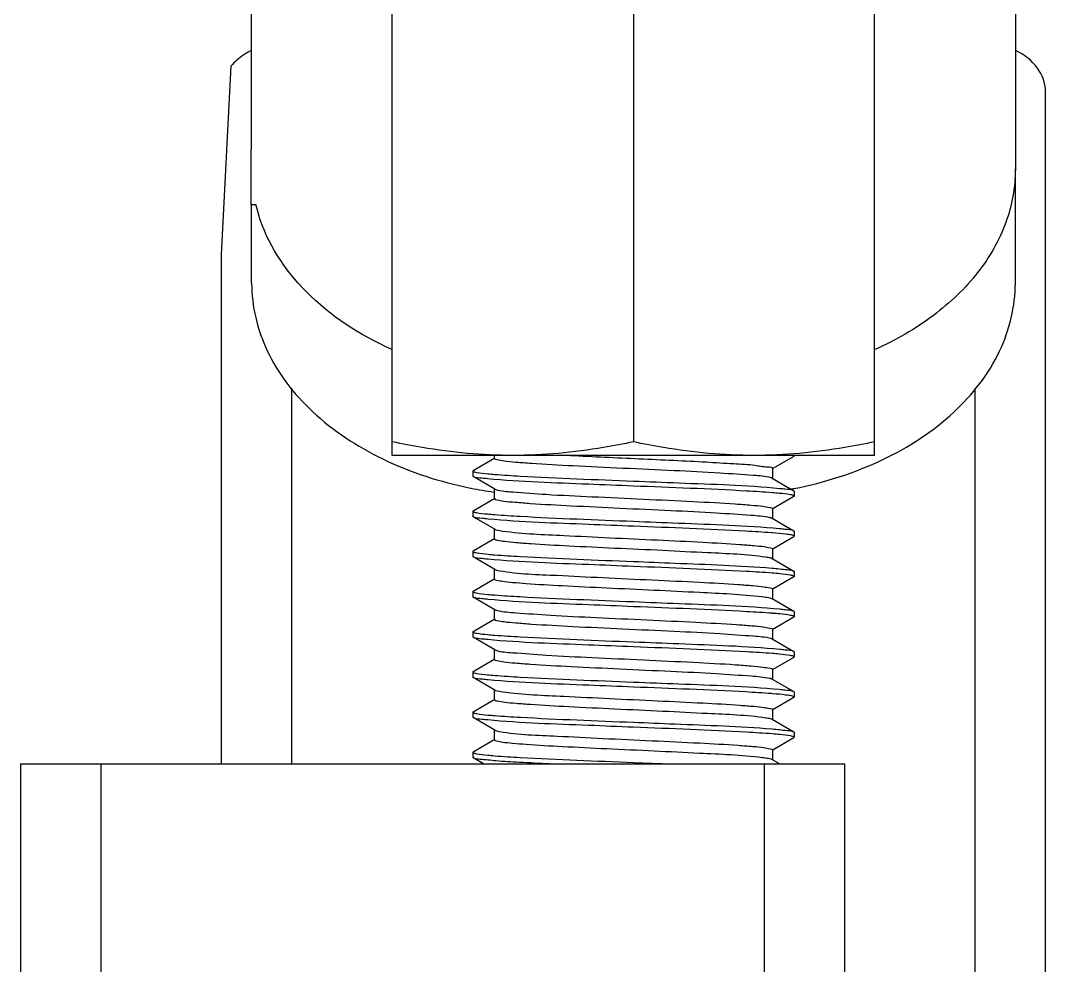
# Model space of a CAD drawing. Extents: x 27938 to 1042331, y -235042 to 1535213.
# Drawn here: x 730699.6 to 731116.6, y 755512.1 to 755896.6 of the extents above; entities that cross this region are included whole.
import ezdxf

# ---------------------------------------------------------------- set-up
doc = ezdxf.new("R2010")
doc.units = 0
doc.header["$LTSCALE"] = 1000
doc.header["$MEASUREMENT"] = 0

msp = doc.modelspace()

# ---------------------------------------------------------------- linework, layer by layer
for p, q in [((730850.85, 755719.62), (730850.85, 756346.29)), ((731047.11, 755719.62), (731047.11, 756346.29)), ((730948.98, 756340.77), (730948.98, 755725.14)), ((731104.35, 756151.2), (731104.35, 755836.03)), ((730793.61, 755866.81), (730793.61, 756066.9)), ((730781.34, 755801.39), (730785.29, 755878.08)), ((730793.48, 755821.57), (730793.61, 755866.81)), ((731116.62, 753199.36), (731116.62, 755867.83)), ((731104.35, 755789.77), (731104.35, 755836.03)), ((730795.45, 755821.57), (730793.48, 755821.57)), ((730793.61, 755789.77), (730793.61, 755821.57)), ((730795.37, 755821.4), (730795.33, 755821.55)), ((730850.85, 755822.16), (730850.75, 755822.16)), ((730781.34, 755594.09), (730781.34, 755801.39)), ((730809.96, 755594.09), (730809.96, 755746.94)), ((731088, 753483.81), (731088, 755746.94)), ((731047.11, 755719.62), (730850.85, 755719.62)), ((730892.41, 755718.39), (730892.41, 755719.62)), ((731014.25, 755719.23), (731005.37, 755714.1)), ((731014.25, 755719.23), (731014.4, 755719.41)), ((730883.72, 755713.46), (730892.59, 755718.6)), ((730883.72, 755713.46), (730883.56, 755713.28)), ((730883.56, 755713.28), (730883.56, 755711.24)), ((730883.72, 755711.06), (730883.56, 755711.24)), ((730892.59, 755705.92), (730883.72, 755711.06)), ((731005.55, 755714.3), (731005.55, 755710.21)), ((731005.37, 755710.42), (731014.25, 755705.28)), ((730882.69, 755706.34), (730882.87, 755706.31)), ((730883.72, 755697.1), (730892.59, 755702.24)), ((730892.15, 755704.72), (730892.36, 755704.69)), ((730892.41, 755702.04), (730892.41, 755706.12)), ((730892.59, 755705.92), (730892.92, 755705.78)), ((731014.25, 755702.88), (731005.37, 755697.74)), ((731013.76, 755706.05), (731013.94, 755706.08)), ((731013.94, 755706.08), (731014.15, 755706.12)), ((731014.15, 755706.12), (731014.27, 755706.15)), ((731014.25, 755705.28), (731014.4, 755705.1)), ((731014.25, 755702.88), (731014.4, 755703.06)), ((731014.4, 755705.1), (731014.4, 755703.06)), ((730883.72, 755697.1), (730883.56, 755696.93)), ((730883.56, 755696.93), (730883.56, 755694.88)), ((730883.72, 755694.7), (730883.56, 755694.88)), ((730892.59, 755689.56), (730883.72, 755694.7)), ((731005.37, 755694.07), (731014.25, 755688.93)), ((731005.55, 755697.95), (731005.55, 755693.86)), ((730892.41, 755685.68), (730892.41, 755689.77)), ((730883.72, 755680.75), (730892.59, 755685.89)), ((731005.54, 755688.07), (731005.08, 755688.11)), ((731014.25, 755686.52), (731005.37, 755681.39)), ((731014.25, 755688.93), (731014.4, 755688.75)), ((731014.25, 755686.52), (731014.4, 755686.7)), ((731014.4, 755688.75), (731014.4, 755686.7)), ((731005.55, 755681.59), (731005.55, 755677.5)), ((730883.72, 755680.75), (730883.56, 755680.57)), ((730883.56, 755680.57), (730883.56, 755678.53)), ((730883.72, 755678.35), (730883.56, 755678.53)), ((730892.59, 755673.21), (730883.72, 755678.35)), ((731005.37, 755677.71), (731014.25, 755672.57)), ((730892.41, 755669.33), (730892.41, 755673.41)), ((730883.72, 755664.39), (730892.59, 755669.53)), ((731014.25, 755670.17), (731005.37, 755665.03)), ((731014.25, 755672.57), (731014.4, 755672.39)), ((731014.25, 755670.17), (731014.4, 755670.35)), ((731014.4, 755672.39), (731014.4, 755670.35)), ((731005.55, 755665.24), (731005.55, 755661.15)), ((730883.72, 755664.39), (730883.56, 755664.22)), ((730883.56, 755664.22), (730883.56, 755662.17)), ((730883.72, 755661.99), (730883.56, 755662.17)), ((730892.59, 755656.85), (730883.72, 755661.99)), ((731005.12, 755661.47), (731005.37, 755661.36)), ((731005.37, 755661.36), (731014.25, 755656.22)), ((730892.41, 755652.97), (730892.41, 755657.06)), ((730883.72, 755648.04), (730892.59, 755653.18)), ((731014.25, 755653.81), (731005.37, 755648.68)), ((731014.25, 755656.22), (731014.4, 755656.04)), ((731014.25, 755653.81), (731014.4, 755653.99)), ((731014.4, 755656.04), (731014.4, 755653.99)), ((730883.72, 755648.04), (730883.56, 755647.86)), ((731005.55, 755648.88), (731005.55, 755644.79)), ((730883.56, 755647.86), (730883.56, 755645.82)), ((730883.72, 755645.64), (730883.56, 755645.82)), ((730892.59, 755640.5), (730883.72, 755645.64)), ((731005.37, 755645), (731014.25, 755639.86)), ((730892.41, 755636.62), (730892.41, 755640.7)), ((730892.59, 755640.5), (730892.92, 755640.36)), ((731014.25, 755639.86), (731014.4, 755639.68)), ((731014.4, 755639.68), (731014.4, 755637.64)), ((730883.72, 755631.68), (730892.59, 755636.82)), ((731014.25, 755637.46), (731005.37, 755632.32)), ((731014.25, 755637.46), (731014.4, 755637.64)), ((730883.72, 755631.68), (730883.56, 755631.51)), ((730883.56, 755631.5), (730883.56, 755629.46)), ((731005.55, 755632.53), (731005.55, 755628.44)), ((730883.72, 755629.28), (730883.56, 755629.46)), ((730892.59, 755624.14), (730883.72, 755629.28)), ((731005.37, 755628.65), (731014.25, 755623.51)), ((730892.41, 755620.26), (730892.41, 755624.35)), ((731014.25, 755623.51), (731014.4, 755623.33)), ((731014.4, 755623.33), (731014.4, 755621.28)), ((730883.72, 755615.33), (730892.59, 755620.47)), ((731005.54, 755622.65), (731005.08, 755622.69)), ((731014.25, 755621.1), (731005.37, 755615.96)), ((731014.25, 755621.1), (731014.4, 755621.28)), ((730883.72, 755615.33), (730883.56, 755615.15)), ((730883.56, 755615.15), (730883.56, 755613.11)), ((731005.55, 755616.17), (731005.55, 755612.08)), ((730883.72, 755612.93), (730883.56, 755613.11)), ((730892.59, 755607.79), (730883.72, 755612.93)), ((731005.37, 755612.29), (731014.25, 755607.15)), ((730892.41, 755603.91), (730892.41, 755607.99)), ((731014.25, 755607.15), (731014.4, 755606.97)), ((731014.4, 755606.97), (731014.4, 755604.93)), ((730883.72, 755598.97), (730892.59, 755604.11)), ((731014.25, 755604.75), (731005.37, 755599.61)), ((731014.25, 755604.75), (731014.4, 755604.93)), ((730883.72, 755598.97), (730883.56, 755598.8)), ((730883.56, 755598.79), (730883.56, 755596.75)), ((731005.55, 755599.82), (731005.55, 755595.73)), ((730699.57, 755594.09), (730699.57, 752879.18)), ((730699.57, 755594.09), (731034.85, 755594.09)), ((730732.28, 755594.09), (730732.28, 752879.18)), ((730883.72, 755596.57), (730883.56, 755596.75)), ((730888, 755594.09), (730883.72, 755596.57)), ((730948.98, 755594.71), (730964.28, 755594.09)), ((731002.14, 755594.09), (731002.14, 752879.18)), ((731005.12, 755596.05), (731005.37, 755595.94)), ((731005.37, 755595.94), (731008.55, 755594.09)), ((731034.85, 755594.09), (731034.85, 752879.18))]:
    msp.add_line(p, q)
for centre, radius, start, end in [((730858.24, 755836.62), 64.69, 193.6087, 197.1011), ((730906.98, 755897.29), 185.95, 264.6627, 265.5428), ((730915.49, 755869.44), 166.36, 258.6907, 261.9357), ((730894.15, 755709.35), 3.78, 250.9561, 252.0907), ((730991.05, 755519.91), 185.09, 84.6498, 85.5433), ((730982.74, 755868.04), 164.94, 280.5328, 280.8408), ((730906.78, 755878.47), 183.48, 264.6243, 265.5438), ((731002.45, 755685.82), 8.78, 75.6696, 76.5396), ((730907.32, 755868.61), 190, 264.7268, 265.5405), ((730991.52, 755492.83), 179.44, 84.5514, 85.5534), ((730906.95, 755847.8), 185.52, 264.6569, 265.5429), ((730991.41, 755475.15), 180.76, 84.5776, 85.5479), ((730906.98, 755831.87), 185.95, 264.6627, 265.5428), ((730894.15, 755643.93), 3.78, 250.9561, 252.0907), ((730991.05, 755454.49), 185.09, 84.6498, 85.5433), ((730906.78, 755813.05), 183.48, 264.6243, 265.5438), ((731002.45, 755620.4), 8.78, 75.6696, 76.5396), ((730907.32, 755803.19), 190, 264.7268, 265.5405), ((730991.52, 755427.41), 179.44, 84.5514, 85.5534), ((730906.95, 755782.38), 185.52, 264.6569, 265.5429)]:
    msp.add_arc(centre, radius, start, end)
for points in [[(730793.53, 755884.4), (730791.4, 755883.34), (730789.37, 755882.02), (730787.59, 755880.45)], [(730787.59, 755880.45), (730786.76, 755879.72), (730785.99, 755878.93), (730785.29, 755878.08)]]:
    msp.add_open_spline(points, degree=3)
for points, knots in [([(731116.62, 755867.83), (731116.62, 755871.12), (731113.88, 755878.31), (731107.87, 755882.69), (731104.44, 755884.4)], [0, 0, 0, 0, 0.461863, 1, 1, 1, 1]), ([(731104.35, 755836.03), (731104.35, 755828.71), (731101.56, 755813.55), (731089.64, 755792.92), (731071.07, 755775.3), (731055.67, 755766.49), (731047.31, 755762.74)], [0, 0, 0, 0, 0.22414, 0.461145, 0.71917, 1, 1, 1, 1]), ([(730850.66, 755762.74), (730837.84, 755768.48), (730815.12, 755782.9), (730800.01, 755805.88), (730796.41, 755817.6)], [0, 0, 0, 0, 0.533925, 1, 1, 1, 1]), ([(730793.61, 755789.77), (730793.61, 755780.34), (730798.43, 755760.43), (730818.08, 755735.3), (730847.22, 755716.28), (730870.38, 755708.82), (730882.69, 755706.34)], [0, 0, 0, 0, 0.215544, 0.450343, 0.712966, 1, 1, 1, 1]), ([(731014.27, 755706.15), (731026.69, 755708.57), (731050.09, 755715.96), (731079.55, 755734.98), (731099.46, 755760.22), (731104.35, 755780.27), (731104.35, 755789.77)], [0, 0, 0, 0, 0.287139, 0.549905, 0.784678, 1, 1, 1, 1]), ([(730899.92, 755719.62), (730887.57, 755719.62), (730871.07, 755721.2), (730854.89, 755724.29), (730850.85, 755725.14)], [0, 0, 0, 0, 0.749211, 1, 1, 1, 1]), ([(730948.98, 755725.14), (730944.94, 755724.29), (730928.76, 755721.2), (730912.26, 755719.62), (730899.92, 755719.62)], [0, 0, 0, 0, 0.250789, 1, 1, 1, 1]), ([(730998.05, 755719.62), (730985.7, 755719.62), (730969.2, 755721.2), (730953.02, 755724.29), (730948.98, 755725.14)], [0, 0, 0, 0, 0.749211, 1, 1, 1, 1]), ([(731047.11, 755725.14), (731043.07, 755724.29), (731026.89, 755721.2), (731010.39, 755719.62), (730998.05, 755719.62)], [0, 0, 0, 0, 0.250789, 1, 1, 1, 1]), ([(730923.32, 755719.62), (730932.61, 755719.14), (730946.66, 755718.51), (730965.04, 755717.64), (730977.98, 755717.04), (730988.7, 755716.3), (730997.72, 755715.94), (731001.85, 755714.91), (731005.55, 755714.95), (731005.55, 755714.3)], [0, 0, 0, 0, 0.338564, 0.510837, 0.670229, 0.806445, 0.910702, 0.97638, 1, 1, 1, 1]), ([(731014.4, 755719.41), (731014.4, 755719.45), (731014.34, 755719.54), (731014.25, 755719.59), (731014.2, 755719.62)], [0, 0, 0, 0, 0.384576, 1, 1, 1, 1]), ([(730892.42, 755718.39), (730892.42, 755718.03), (730894.34, 755717.81), (730896.7, 755717.27), (730901.69, 755716.88), (730910.86, 755716.17), (730925.49, 755715.4), (730944.79, 755714.49), (730964.71, 755713.56), (730982.48, 755712.76), (730995.57, 755711.7), (731002.6, 755711.29), (731004.87, 755710.62)], [0, 0, 0, 0, 0.009703, 0.035887, 0.07813, 0.135078, 0.284815, 0.464601, 0.649729, 0.81476, 0.937049, 1, 1, 1, 1]), ([(730883.56, 755713.28), (730883.56, 755713.19), (730883.87, 755713), (730884.12, 755712.94), (730884.31, 755712.88)], [0, 0, 0, 0, 0.314295, 1, 1, 1, 1]), ([(730889.59, 755710.11), (730888.84, 755710.18), (730886.9, 755710.45), (730884.78, 755710.44), (730883.72, 755711.06)], [0, 0, 0, 0, 0.379133, 1, 1, 1, 1]), ([(730884.31, 755712.88), (730884.6, 755712.81), (730886.38, 755712.46), (730888.18, 755712.29), (730889.69, 755712.14)], [0, 0, 0, 0, 0.163341, 1, 1, 1, 1]), ([(730892.53, 755711.9), (730896, 755711.63), (730914.8, 755710.49), (730933.63, 755709.8), (730948.98, 755709.19)], [0, 0, 0, 0, 0.184553, 1, 1, 1, 1]), ([(731004.87, 755710.62), (731004.97, 755710.59), (731005.14, 755710.53), (731005.3, 755710.46), (731005.37, 755710.42)], [0, 0, 0, 0, 0.569522, 1, 1, 1, 1]), ([(730948.98, 755707.15), (730942.86, 755707.39), (730923.06, 755708.24), (730903.22, 755708.82), (730889.59, 755710.11)], [0, 0, 0, 0, 0.309073, 1, 1, 1, 1]), ([(730948.98, 755709.19), (730955.13, 755708.95), (730974.97, 755708.1), (730994.84, 755707.53), (731008.5, 755706.22)], [0, 0, 0, 0, 0.309586, 1, 1, 1, 1]), ([(731005.43, 755704.44), (731001.97, 755704.71), (730983.16, 755705.85), (730964.33, 755706.54), (730948.98, 755707.15)], [0, 0, 0, 0, 0.184541, 1, 1, 1, 1]), ([(730892.99, 755705.75), (730895.18, 755705.05), (730902.13, 755704.68), (730915.09, 755703.59), (730932.86, 755702.8), (730952.83, 755701.86), (730972.23, 755700.95), (730986.96, 755700.18), (730996.19, 755699.46), (731001.23, 755699.07), (731003.6, 755698.53), (731005.55, 755698.32), (731005.55, 755697.95)], [0, 0, 0, 0, 0.061098, 0.182334, 0.347135, 0.532706, 0.713328, 0.863975, 0.921317, 0.963856, 0.990226, 1, 1, 1, 1]), ([(731013.68, 755703.45), (731013.39, 755703.52), (731011.62, 755703.88), (731009.82, 755704.05), (731008.31, 755704.19)], [0, 0, 0, 0, 0.16229, 1, 1, 1, 1]), ([(731008.5, 755706.22), (731009.23, 755706.15), (731011.13, 755705.88), (731013.2, 755705.89), (731014.25, 755705.28)], [0, 0, 0, 0, 0.378727, 1, 1, 1, 1]), ([(731014.4, 755703.06), (731014.4, 755703.15), (731014.11, 755703.33), (731013.86, 755703.4), (731013.68, 755703.45)], [0, 0, 0, 0, 0.315177, 1, 1, 1, 1]), ([(730892.42, 755702.04), (730892.41, 755701.68), (730894.29, 755701.45), (730896.59, 755700.93), (730901.46, 755700.55), (730910.43, 755699.84), (730924.77, 755699.08), (730943.75, 755698.18), (730963.49, 755697.27), (730981.28, 755696.44), (730994.7, 755695.47), (731002, 755694.96), (731004.49, 755694.36)], [0, 0, 0, 0, 0.009517, 0.035128, 0.076492, 0.132277, 0.279305, 0.456588, 0.640385, 0.806077, 0.931494, 1, 1, 1, 1]), ([(730883.56, 755696.93), (730883.56, 755696.84), (730883.82, 755696.66), (730884.05, 755696.6), (730884.21, 755696.56)], [0, 0, 0, 0, 0.319254, 1, 1, 1, 1]), ([(730889.86, 755693.73), (730889.07, 755693.8), (730887.05, 755694.09), (730884.83, 755694.06), (730883.72, 755694.7)], [0, 0, 0, 0, 0.380051, 1, 1, 1, 1]), ([(730884.21, 755696.56), (730884.49, 755696.48), (730886.27, 755696.11), (730888.07, 755695.94), (730889.59, 755695.8)], [0, 0, 0, 0, 0.159053, 1, 1, 1, 1]), ([(730892.52, 755695.55), (730895.99, 755695.27), (730914.8, 755694.14), (730933.63, 755693.45), (730948.98, 755692.84)], [0, 0, 0, 0, 0.184509, 1, 1, 1, 1]), ([(731004.62, 755694.33), (731004.77, 755694.29), (731005.03, 755694.22), (731005.27, 755694.12), (731005.37, 755694.07)], [0, 0, 0, 0, 0.585672, 1, 1, 1, 1]), ([(730948.98, 755690.79), (730942.91, 755691.03), (730923.2, 755691.87), (730903.46, 755692.47), (730889.86, 755693.73)], [0, 0, 0, 0, 0.307895, 1, 1, 1, 1]), ([(730948.98, 755692.84), (730955.09, 755692.59), (730974.87, 755691.75), (730994.68, 755691.17), (731008.31, 755689.88)], [0, 0, 0, 0, 0.308784, 1, 1, 1, 1]), ([(731005.08, 755688.11), (731001.61, 755688.38), (730982.92, 755689.5), (730964.21, 755690.19), (730948.98, 755690.79)], [0, 0, 0, 0, 0.186017, 1, 1, 1, 1]), ([(731008.31, 755689.88), (731009.07, 755689.81), (731011.03, 755689.53), (731013.17, 755689.55), (731014.25, 755688.93)], [0, 0, 0, 0, 0.379378, 1, 1, 1, 1]), ([(730892.41, 755685.68), (730892.41, 755685.66), (730892.42, 755685.63), (730892.44, 755685.6), (730892.46, 755685.58)], [0, 0, 0, 0, 0.463467, 1, 1, 1, 1]), ([(730892.46, 755685.58), (730892.74, 755685.24), (730894.33, 755685.07), (730897.08, 755684.54), (730901.63, 755684.18), (730910.25, 755683.5), (730923.68, 755682.79), (730941.63, 755681.92), (730960.48, 755681.1), (730980.98, 755679.97), (730995.01, 755679.49), (731002.85, 755678.31)], [0, 0, 0, 0, 0.011937, 0.038615, 0.07957, 0.133598, 0.274096, 0.443272, 0.620779, 0.785256, 1, 1, 1, 1]), ([(730892.59, 755689.56), (730892.73, 755689.49), (730893.78, 755689.12), (730894.88, 755688.99), (730895.83, 755688.86)], [0, 0, 0, 0, 0.140461, 1, 1, 1, 1]), ([(730895.83, 755688.86), (730904.06, 755687.75), (730918.56, 755687.19), (730939.55, 755686.09), (730958.42, 755685.26), (730976.1, 755684.4), (730989.26, 755683.67), (730997.4, 755683.01), (731001.79, 755682.63), (731003.88, 755682.16), (731005.55, 755681.92), (731005.55, 755681.59)], [0, 0, 0, 0, 0.226556, 0.394464, 0.573122, 0.741029, 0.877994, 0.929534, 0.967621, 0.99116, 1, 1, 1, 1]), ([(731012.15, 755687.39), (731011.73, 755687.45), (731009.53, 755687.74), (731007.33, 755687.93), (731005.54, 755688.07)], [0, 0, 0, 0, 0.190958, 1, 1, 1, 1]), ([(731014.4, 755686.7), (731014.4, 755686.78), (731013.64, 755687.33), (731012.86, 755687.28), (731012.15, 755687.39)], [0, 0, 0, 0, 0.092798, 1, 1, 1, 1]), ([(730883.56, 755680.57), (730883.56, 755680.48), (730883.88, 755680.29), (730884.13, 755680.22), (730884.33, 755680.17)], [0, 0, 0, 0, 0.312916, 1, 1, 1, 1]), ([(730889.67, 755677.39), (730888.91, 755677.46), (730886.95, 755677.74), (730884.8, 755677.72), (730883.72, 755678.35)], [0, 0, 0, 0, 0.379419, 1, 1, 1, 1]), ([(730884.33, 755680.17), (730884.62, 755680.09), (730886.45, 755679.74), (730888.31, 755679.56), (730889.86, 755679.42)], [0, 0, 0, 0, 0.163149, 1, 1, 1, 1]), ([(730948.98, 755674.44), (730942.88, 755674.68), (730923.1, 755675.52), (730903.3, 755676.11), (730889.67, 755677.39)], [0, 0, 0, 0, 0.308711, 1, 1, 1, 1]), ([(730892.55, 755679.19), (730896.01, 755678.92), (730914.82, 755677.78), (730933.64, 755677.09), (730948.98, 755676.48)], [0, 0, 0, 0, 0.184619, 1, 1, 1, 1]), ([(731002.85, 755678.31), (731003.15, 755678.27), (731003.99, 755678.11), (731004.88, 755677.99), (731005.37, 755677.71)], [0, 0, 0, 0, 0.353551, 1, 1, 1, 1]), ([(730892.59, 755673.21), (730892.81, 755673.09), (730893.45, 755672.91), (730894.08, 755672.78), (730894.49, 755672.71)], [0, 0, 0, 0, 0.374139, 1, 1, 1, 1]), ([(730948.98, 755676.48), (730954.58, 755676.26), (730973.37, 755675.48), (730992.18, 755674.81), (731005.35, 755673.78)], [0, 0, 0, 0, 0.297814, 1, 1, 1, 1]), ([(731005.44, 755671.73), (731001.97, 755672), (730983.16, 755673.14), (730964.33, 755673.83), (730948.98, 755674.44)], [0, 0, 0, 0, 0.184504, 1, 1, 1, 1]), ([(731005.35, 755673.78), (731007.39, 755673.62), (731010.29, 755673.21), (731013.42, 755673.04), (731014.25, 755672.57)], [0, 0, 0, 0, 0.683777, 1, 1, 1, 1]), ([(730892.41, 755669.33), (730892.42, 755669.01), (730894.04, 755668.76), (730896.07, 755668.31), (730900.34, 755667.93), (730908.29, 755667.27), (730921.15, 755666.56), (730938.5, 755665.71), (730957.13, 755664.88), (730978.21, 755663.8), (730992.88, 755663.19), (731001.35, 755662.16)], [0, 0, 0, 0, 0.008683, 0.031763, 0.069103, 0.119686, 0.254361, 0.420111, 0.597552, 0.765912, 1, 1, 1, 1]), ([(730894.49, 755672.71), (730902.2, 755671.38), (730916.29, 755671.02), (730936.99, 755669.83), (730956.32, 755669.01), (730974.66, 755668.11), (730988.41, 755667.38), (730996.96, 755666.69), (731001.59, 755666.31), (731003.77, 755665.81), (731005.55, 755665.58), (731005.55, 755665.24)], [0, 0, 0, 0, 0.210773, 0.377666, 0.558838, 0.731273, 0.873076, 0.926648, 0.966309, 0.990838, 1, 1, 1, 1]), ([(731013.74, 755670.72), (731013.47, 755670.8), (731011.76, 755671.15), (731010.02, 755671.32), (731008.56, 755671.46)], [0, 0, 0, 0, 0.160861, 1, 1, 1, 1]), ([(731014.4, 755670.35), (731014.4, 755670.43), (731014.13, 755670.61), (731013.91, 755670.67), (731013.74, 755670.72)], [0, 0, 0, 0, 0.319044, 1, 1, 1, 1]), ([(730883.56, 755664.22), (730883.56, 755664.13), (730883.83, 755663.95), (730884.06, 755663.89), (730884.23, 755663.84)], [0, 0, 0, 0, 0.318137, 1, 1, 1, 1]), ([(730889.69, 755661.04), (730888.92, 755661.11), (730886.95, 755661.38), (730884.8, 755661.36), (730883.72, 755661.99)], [0, 0, 0, 0, 0.379512, 1, 1, 1, 1]), ([(730884.23, 755663.84), (730884.51, 755663.76), (730886.31, 755663.4), (730888.14, 755663.23), (730889.67, 755663.08)], [0, 0, 0, 0, 0.159502, 1, 1, 1, 1]), ([(730948.98, 755658.08), (730942.88, 755658.32), (730923.11, 755659.17), (730903.31, 755659.75), (730889.69, 755661.04)], [0, 0, 0, 0, 0.308641, 1, 1, 1, 1]), ([(730892.53, 755662.84), (730896, 755662.56), (730914.8, 755661.43), (730933.63, 755660.74), (730948.98, 755660.13)], [0, 0, 0, 0, 0.184538, 1, 1, 1, 1]), ([(731001.35, 755662.16), (731001.78, 755662.11), (731003.05, 755661.93), (731004.33, 755661.76), (731005.12, 755661.47)], [0, 0, 0, 0, 0.341642, 1, 1, 1, 1]), ([(730892.59, 755656.85), (730892.7, 755656.79), (730893, 755656.68), (730893.3, 755656.6), (730893.47, 755656.55)], [0, 0, 0, 0, 0.406881, 1, 1, 1, 1]), ([(730893.47, 755656.55), (730895.97, 755655.96), (730903.27, 755655.45), (730916.7, 755654.48), (730934.49, 755653.64), (730954.22, 755652.73), (730973.2, 755651.83), (730987.54, 755651.08), (730996.5, 755650.37), (731001.37, 755649.98), (731003.67, 755649.46), (731005.55, 755649.24), (731005.55, 755648.88)], [0, 0, 0, 0, 0.068576, 0.194029, 0.359725, 0.543506, 0.720761, 0.867753, 0.923531, 0.964877, 0.99049, 1, 1, 1, 1]), ([(730948.98, 755660.13), (730955.14, 755659.88), (730975, 755659.03), (730994.9, 755658.46), (731008.56, 755657.15)], [0, 0, 0, 0, 0.309919, 1, 1, 1, 1]), ([(731005.45, 755655.37), (731001.98, 755655.64), (730983.17, 755656.78), (730964.34, 755657.47), (730948.98, 755658.08)], [0, 0, 0, 0, 0.184493, 1, 1, 1, 1]), ([(731008.56, 755657.15), (731009.29, 755657.08), (731011.16, 755656.81), (731013.21, 755656.82), (731014.25, 755656.22)], [0, 0, 0, 0, 0.378482, 1, 1, 1, 1]), ([(730892.42, 755652.97), (730892.42, 755652.61), (730894.34, 755652.39), (730896.7, 755651.85), (730901.69, 755651.46), (730910.86, 755650.75), (730925.49, 755649.98), (730944.79, 755649.07), (730964.71, 755648.14), (730982.48, 755647.34), (730995.57, 755646.28), (731002.6, 755645.87), (731004.87, 755645.2)], [0, 0, 0, 0, 0.009703, 0.035887, 0.07813, 0.135078, 0.284815, 0.464601, 0.649729, 0.81476, 0.937049, 1, 1, 1, 1]), ([(731013.73, 755654.37), (731013.46, 755654.44), (731011.73, 755654.8), (731009.97, 755654.97), (731008.5, 755655.11)], [0, 0, 0, 0, 0.160696, 1, 1, 1, 1]), ([(731014.4, 755653.99), (731014.4, 755654.08), (731014.13, 755654.26), (731013.9, 755654.32), (731013.73, 755654.37)], [0, 0, 0, 0, 0.318595, 1, 1, 1, 1]), ([(730883.56, 755647.86), (730883.56, 755647.77), (730883.87, 755647.58), (730884.12, 755647.52), (730884.31, 755647.46)], [0, 0, 0, 0, 0.314295, 1, 1, 1, 1]), ([(730889.59, 755644.69), (730888.84, 755644.76), (730886.9, 755645.03), (730884.78, 755645.02), (730883.72, 755645.64)], [0, 0, 0, 0, 0.379133, 1, 1, 1, 1]), ([(730884.31, 755647.46), (730884.6, 755647.39), (730886.38, 755647.04), (730888.18, 755646.87), (730889.69, 755646.72)], [0, 0, 0, 0, 0.163341, 1, 1, 1, 1]), ([(730948.98, 755641.73), (730942.86, 755641.97), (730923.06, 755642.82), (730903.22, 755643.4), (730889.59, 755644.69)], [0, 0, 0, 0, 0.309073, 1, 1, 1, 1]), ([(730892.53, 755646.48), (730896, 755646.21), (730914.8, 755645.07), (730933.63, 755644.38), (730948.98, 755643.77)], [0, 0, 0, 0, 0.184553, 1, 1, 1, 1]), ([(731004.87, 755645.2), (731004.97, 755645.17), (731005.14, 755645.11), (731005.3, 755645.04), (731005.37, 755645)], [0, 0, 0, 0, 0.569522, 1, 1, 1, 1]), ([(730892.99, 755640.33), (730895.18, 755639.63), (730902.13, 755639.26), (730915.09, 755638.17), (730932.86, 755637.38), (730952.83, 755636.44), (730972.23, 755635.53), (730986.96, 755634.76), (730996.19, 755634.04), (731001.23, 755633.65), (731003.6, 755633.11), (731005.55, 755632.9), (731005.55, 755632.53)], [0, 0, 0, 0, 0.061098, 0.182334, 0.347135, 0.532706, 0.713328, 0.863975, 0.921317, 0.963856, 0.990226, 1, 1, 1, 1]), ([(730948.98, 755643.77), (730955.13, 755643.53), (730974.97, 755642.68), (730994.84, 755642.11), (731008.5, 755640.8)], [0, 0, 0, 0, 0.309586, 1, 1, 1, 1]), ([(731005.43, 755639.02), (731001.97, 755639.29), (730983.16, 755640.43), (730964.33, 755641.12), (730948.98, 755641.73)], [0, 0, 0, 0, 0.184541, 1, 1, 1, 1]), ([(731008.5, 755640.8), (731009.23, 755640.73), (731011.13, 755640.46), (731013.2, 755640.47), (731014.25, 755639.86)], [0, 0, 0, 0, 0.378727, 1, 1, 1, 1]), ([(730892.42, 755636.62), (730892.41, 755636.26), (730894.29, 755636.03), (730896.59, 755635.51), (730901.46, 755635.13), (730910.43, 755634.42), (730924.77, 755633.66), (730943.75, 755632.76), (730963.49, 755631.85), (730981.28, 755631.02), (730994.7, 755630.05), (731002, 755629.54), (731004.49, 755628.94)], [0, 0, 0, 0, 0.009517, 0.035128, 0.076492, 0.132277, 0.279305, 0.456588, 0.640385, 0.806077, 0.931494, 1, 1, 1, 1]), ([(731013.68, 755638.03), (731013.39, 755638.1), (731011.62, 755638.46), (731009.82, 755638.63), (731008.31, 755638.77)], [0, 0, 0, 0, 0.16229, 1, 1, 1, 1]), ([(731014.4, 755637.64), (731014.4, 755637.73), (731014.11, 755637.91), (731013.86, 755637.98), (731013.68, 755638.03)], [0, 0, 0, 0, 0.315177, 1, 1, 1, 1]), ([(730883.56, 755631.51), (730883.56, 755631.42), (730883.82, 755631.24), (730884.05, 755631.18), (730884.21, 755631.14)], [0, 0, 0, 0, 0.319254, 1, 1, 1, 1]), ([(730889.86, 755628.31), (730889.07, 755628.38), (730887.05, 755628.67), (730884.83, 755628.64), (730883.72, 755629.28)], [0, 0, 0, 0, 0.380051, 1, 1, 1, 1]), ([(730884.21, 755631.14), (730884.49, 755631.06), (730886.27, 755630.69), (730888.07, 755630.52), (730889.59, 755630.38)], [0, 0, 0, 0, 0.159053, 1, 1, 1, 1]), ([(730948.98, 755625.37), (730942.91, 755625.61), (730923.2, 755626.45), (730903.46, 755627.05), (730889.86, 755628.31)], [0, 0, 0, 0, 0.307895, 1, 1, 1, 1]), ([(730892.52, 755630.13), (730895.99, 755629.85), (730914.8, 755628.72), (730933.63, 755628.03), (730948.98, 755627.42)], [0, 0, 0, 0, 0.184509, 1, 1, 1, 1]), ([(730948.98, 755627.42), (730955.09, 755627.17), (730974.87, 755626.33), (730994.68, 755625.75), (731008.31, 755624.46)], [0, 0, 0, 0, 0.308784, 1, 1, 1, 1]), ([(731004.62, 755628.91), (731004.77, 755628.87), (731005.03, 755628.8), (731005.27, 755628.7), (731005.37, 755628.65)], [0, 0, 0, 0, 0.585672, 1, 1, 1, 1]), ([(730892.59, 755624.14), (730892.73, 755624.06), (730893.78, 755623.7), (730894.88, 755623.57), (730895.83, 755623.44)], [0, 0, 0, 0, 0.140461, 1, 1, 1, 1]), ([(730895.83, 755623.44), (730904.06, 755622.33), (730918.56, 755621.77), (730939.55, 755620.67), (730958.42, 755619.84), (730976.1, 755618.97), (730989.26, 755618.25), (730997.4, 755617.59), (731001.79, 755617.21), (731003.88, 755616.74), (731005.55, 755616.5), (731005.55, 755616.17)], [0, 0, 0, 0, 0.226556, 0.394464, 0.573122, 0.741029, 0.877994, 0.929534, 0.967621, 0.99116, 1, 1, 1, 1]), ([(731005.08, 755622.69), (731001.61, 755622.96), (730982.92, 755624.08), (730964.21, 755624.77), (730948.98, 755625.37)], [0, 0, 0, 0, 0.186017, 1, 1, 1, 1]), ([(731008.31, 755624.46), (731009.07, 755624.39), (731011.03, 755624.11), (731013.17, 755624.13), (731014.25, 755623.51)], [0, 0, 0, 0, 0.379378, 1, 1, 1, 1]), ([(730892.41, 755620.26), (730892.41, 755620.24), (730892.42, 755620.21), (730892.44, 755620.18), (730892.46, 755620.16)], [0, 0, 0, 0, 0.463467, 1, 1, 1, 1]), ([(730892.46, 755620.16), (730892.74, 755619.82), (730894.33, 755619.64), (730897.08, 755619.12), (730901.63, 755618.76), (730910.25, 755618.08), (730923.68, 755617.37), (730941.63, 755616.5), (730960.48, 755615.68), (730980.98, 755614.55), (730995.01, 755614.07), (731002.85, 755612.89)], [0, 0, 0, 0, 0.011937, 0.038615, 0.07957, 0.133598, 0.274096, 0.443272, 0.620779, 0.785256, 1, 1, 1, 1]), ([(731012.15, 755621.97), (731011.73, 755622.03), (731009.53, 755622.32), (731007.33, 755622.51), (731005.54, 755622.65)], [0, 0, 0, 0, 0.190958, 1, 1, 1, 1]), ([(731014.4, 755621.28), (731014.4, 755621.36), (731013.64, 755621.91), (731012.86, 755621.86), (731012.15, 755621.97)], [0, 0, 0, 0, 0.092798, 1, 1, 1, 1]), ([(730883.56, 755615.15), (730883.56, 755615.06), (730883.88, 755614.87), (730884.13, 755614.8), (730884.33, 755614.75)], [0, 0, 0, 0, 0.312916, 1, 1, 1, 1]), ([(730884.33, 755614.75), (730884.62, 755614.67), (730886.45, 755614.32), (730888.31, 755614.14), (730889.86, 755614)], [0, 0, 0, 0, 0.163149, 1, 1, 1, 1]), ([(730889.67, 755611.97), (730888.91, 755612.04), (730886.95, 755612.32), (730884.8, 755612.3), (730883.72, 755612.93)], [0, 0, 0, 0, 0.379419, 1, 1, 1, 1]), ([(730948.98, 755609.02), (730942.88, 755609.26), (730923.1, 755610.1), (730903.3, 755610.69), (730889.67, 755611.97)], [0, 0, 0, 0, 0.308711, 1, 1, 1, 1]), ([(730892.55, 755613.77), (730896.01, 755613.5), (730914.82, 755612.36), (730933.64, 755611.67), (730948.98, 755611.06)], [0, 0, 0, 0, 0.184619, 1, 1, 1, 1]), ([(730948.98, 755611.06), (730954.58, 755610.84), (730973.37, 755610.06), (730992.18, 755609.39), (731005.35, 755608.36)], [0, 0, 0, 0, 0.297814, 1, 1, 1, 1]), ([(731002.85, 755612.89), (731003.15, 755612.85), (731003.99, 755612.69), (731004.88, 755612.57), (731005.37, 755612.29)], [0, 0, 0, 0, 0.353551, 1, 1, 1, 1]), ([(730892.59, 755607.79), (730892.81, 755607.67), (730893.45, 755607.49), (730894.08, 755607.36), (730894.49, 755607.29)], [0, 0, 0, 0, 0.374139, 1, 1, 1, 1]), ([(730894.49, 755607.29), (730902.2, 755605.96), (730916.29, 755605.6), (730936.99, 755604.41), (730956.32, 755603.59), (730974.66, 755602.69), (730988.41, 755601.96), (730996.96, 755601.27), (731001.59, 755600.89), (731003.77, 755600.39), (731005.55, 755600.16), (731005.55, 755599.82)], [0, 0, 0, 0, 0.210773, 0.377666, 0.558838, 0.731273, 0.873076, 0.926648, 0.966309, 0.990838, 1, 1, 1, 1]), ([(731005.44, 755606.31), (731001.97, 755606.58), (730983.16, 755607.72), (730964.33, 755608.41), (730948.98, 755609.02)], [0, 0, 0, 0, 0.184504, 1, 1, 1, 1]), ([(731005.35, 755608.36), (731007.39, 755608.2), (731010.29, 755607.79), (731013.42, 755607.62), (731014.25, 755607.15)], [0, 0, 0, 0, 0.683777, 1, 1, 1, 1]), ([(730892.41, 755603.91), (730892.42, 755603.59), (730894.04, 755603.34), (730896.07, 755602.89), (730900.34, 755602.51), (730908.29, 755601.85), (730921.15, 755601.14), (730938.5, 755600.29), (730957.13, 755599.46), (730978.21, 755598.38), (730992.88, 755597.77), (731001.35, 755596.74)], [0, 0, 0, 0, 0.008683, 0.031763, 0.069103, 0.119686, 0.254361, 0.420111, 0.597552, 0.765912, 1, 1, 1, 1]), ([(731013.74, 755605.3), (731013.47, 755605.38), (731011.76, 755605.73), (731010.02, 755605.9), (731008.56, 755606.04)], [0, 0, 0, 0, 0.160861, 1, 1, 1, 1]), ([(731014.4, 755604.93), (731014.4, 755605.01), (731014.13, 755605.19), (731013.91, 755605.25), (731013.74, 755605.3)], [0, 0, 0, 0, 0.319044, 1, 1, 1, 1]), ([(730883.56, 755598.8), (730883.56, 755598.71), (730883.83, 755598.53), (730884.06, 755598.47), (730884.23, 755598.42)], [0, 0, 0, 0, 0.318137, 1, 1, 1, 1]), ([(730884.23, 755598.42), (730884.51, 755598.34), (730886.31, 755597.98), (730888.14, 755597.81), (730889.67, 755597.66)], [0, 0, 0, 0, 0.159502, 1, 1, 1, 1]), ([(730914.79, 755594.09), (730910.73, 755594.28), (730903.49, 755594.68), (730894.03, 755595.14), (730887.85, 755595.91), (730884.57, 755596.07), (730883.72, 755596.57)], [0, 0, 0, 0, 0.391004, 0.698367, 0.904941, 1, 1, 1, 1]), ([(730892.53, 755597.42), (730896, 755597.14), (730914.8, 755596.01), (730933.63, 755595.32), (730948.98, 755594.71)], [0, 0, 0, 0, 0.184538, 1, 1, 1, 1]), ([(731001.35, 755596.74), (731001.78, 755596.68), (731003.05, 755596.51), (731004.33, 755596.34), (731005.12, 755596.05)], [0, 0, 0, 0, 0.341642, 1, 1, 1, 1])]:
    msp.add_open_spline(points, degree=3, knots=knots)

doc.saveas('drawing.dxf')
